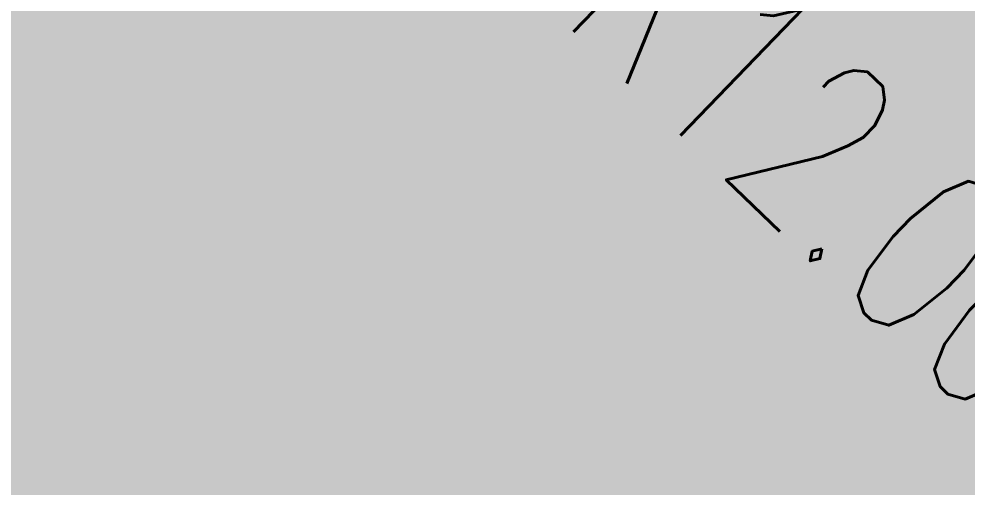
# Model space of a CAD drawing. Header units: metres. Extents: x 71066629 to 71645179, y 84793221 to 85208804.
# Drawn here: x 71408742 to 71416768, y 84925824 to 84929786 of the extents above; entities that cross this region are included whole.
import ezdxf

# ---------------------------------------------------------------- set-up
doc = ezdxf.new("R2010")
doc.units = ezdxf.units.M
doc.header["$LTSCALE"] = 1000
doc.linetypes.add('DASH', pattern=[0.35, 0.25, -0.1])
for name, color, linetype in [('G-FRIE-FLWL', 6, 'Continuous'), ('G-PLTG', 105, 'Continuous'), ('PUB_DIM', 3, 'Continuous')]:
    doc.layers.add(name, color=color, linetype=linetype)
doc.layers.add('G-ROAD-园区', color=175, linetype='Continuous', lineweight=13)
doc.styles.add('_TCH_DIM', font='SIMPLEX', dxfattribs={"bigfont": 'GBCBIG'})

msp = doc.modelspace()

# ---------------------------------------------------------------- hatches: boundary and pattern name
at = {"layer": 'G-FRIE-FLWL'}
h = msp.add_hatch(dxfattribs=at)
h.set_pattern_fill('AR-HBONE', color=256, scale=1000, style=0)
h.set_pattern_definition([(45, (0, 0), (6e-14, 862.1045876), [1828.8, -609.6]), (135, (431.05, 431.05), (6e-14, 862.1045876), [1828.8, -609.6])])
edge = h.paths.add_edge_path()
edge.add_line((71422891.601, 84958159.314), (71422891.601, 84931359.314))
edge.add_arc((71410891.601, 84931359.314), 12000, 270, 360, ccw=False)
edge.add_line((71410891.601, 84919359.314), (71325291.539, 84919359.314))
edge.add_line((71325291.539, 84919359.314), (71325291.539, 84913359.314))
edge.add_line((71325291.539, 84913359.314), (71410891.601, 84913359.314))
edge.add_arc((71410891.601, 84931359.314), 18000, 270, 360)
edge.add_line((71428891.601, 84931359.314), (71428891.601, 84958159.315))
edge.add_line((71428891.601, 84958159.315), (71422891.601, 84958159.314))
at = {"layer": 'G-PLTG'}
h = msp.add_hatch(dxfattribs=at)
h.set_pattern_fill('CROSS', color=256, scale=500, style=0)
h.set_pattern_definition([(0, (0, 0), (793.75, 793.75), [396.875, -1190.625]), (90, (198.4, -198.4), (-793.75, 793.75), [396.875, -1190.625])])
edge = h.paths.add_edge_path()
edge.add_line((71409631.087, 84925359.315), (71409631.087, 84919359.314))
edge.add_line((71409631.087, 84919359.314), (71410891.601, 84919359.314))
edge.add_arc((71410891.601, 84931359.314), 12000, 270, 360)
edge.add_line((71422891.601, 84931359.314), (71422891.601, 84958159.314))
edge.add_line((71422891.601, 84958159.314), (71425908.208, 84958159.316))
edge.add_arc((71440891.601, 84952547.013), 16000, 90, 159.4656445, ccw=False)
edge.add_line((71440891.601, 84968547.013), (71440895.56, 84968923.435))
edge.add_line((71440895.56, 84968923.435), (71393183.126, 84969425.163))
edge.add_line((71393183.126, 84969425.163), (71395480.64, 84954919.23))
edge.add_line((71395480.64, 84954919.23), (71411739.366, 84957494.359))
edge.add_line((71411739.366, 84957494.359), (71415024.49, 84936752.904))
edge.add_line((71415024.49, 84936752.904), (71377986.016, 84930886.586))
edge.add_line((71377986.016, 84930886.586), (71375874.151, 84944220.378))
edge.add_line((71375874.151, 84944220.378), (71372911.407, 84943751.126))
edge.add_line((71372911.407, 84943751.126), (71375234.426, 84929084.164))
edge.add_line((71375234.426, 84929084.164), (71248287.884, 84908977.807))
edge.add_line((71248287.884, 84908977.807), (71250400.773, 84908977.807))
edge.add_line((71250400.773, 84908977.807), (71312900.776, 84908999.993))
edge.add_line((71312900.776, 84908999.993), (71315788.826, 84908999.993))
edge.add_arc((71329846.566, 84901359.314), 16000, 106.5402702, 151.474984, ccw=False)
edge.add_line((71325291.539, 84916697.233), (71325291.539, 84919359.314))
edge.add_line((71325291.539, 84919359.314), (71392131.086, 84919359.314))
edge.add_line((71392131.086, 84919359.314), (71392131.086, 84925359.315))
edge.add_line((71392131.086, 84925359.315), (71409631.087, 84925359.315))

# ---------------------------------------------------------------- linework, layer by layer
at = {"layer": 'G-FRIE-FLWL', "linetype": 'DASH', "ltscale": 5, "const_width": 300}
msp.add_lwpolyline([(71422891.601, 84958159.314), (71422891.601, 84931359.314, -0.41421356), (71410891.601, 84919359.314), (71325291.539, 84919359.314), (71325291.539, 84913359.314), (71410891.601, 84913359.314, 0.41421356), (71428891.601, 84931359.314), (71428891.601, 84958159.315), (71422891.601, 84958159.314)], format="xyb", dxfattribs=at)
at = {"layer": 'G-FRIE-FLWL', "linetype": 'DASH', "ltscale": 5}
msp.add_arc((71410891.601, 84931359.314), 12000, 270, 0, dxfattribs=at)
at = {"layer": 'G-ROAD-园区'}
msp.add_arc((71410891.601, 84931359.314), 12000, 270, 0, dxfattribs=at)
at = {"layer": 'PUB_DIM', "ltscale": 0.5}
msp.add_lwpolyline([(71412029.479, 84929978.714, 0, 0, 0), (71418658.001, 84923569.166, 330, 0, 0), (71419376.882, 84922874.033, 0, 0, 0)], format="xyseb", dxfattribs=at)

# ---------------------------------------------------------------- texts
at = {"layer": 'PUB_DIM', "color": 7, "style": '_TCH_DIM', "width": 0.705882}
msp.add_text('R12.00', height=1487.5, rotation=315.9621888, dxfattribs=at).set_placement((71413305.969, 84929802.141))

doc.saveas('drawing.dxf')
